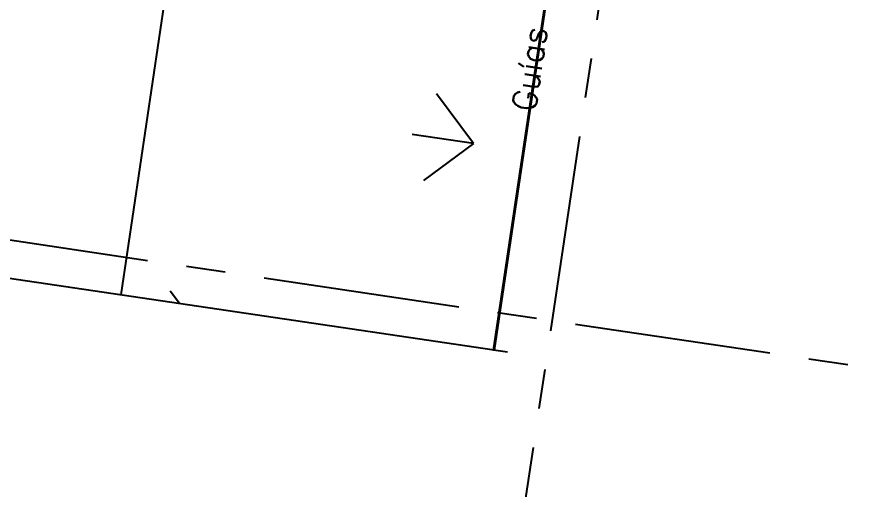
# Model space of a CAD drawing. Header units: millimetres. Extents: x 338 to 506, y 179 to 335.
# Drawn here: x 437.1 to 442.57, y 273 to 276.01 of the extents above; entities that cross this region are included whole.
import ezdxf

# ---------------------------------------------------------------- set-up
doc = ezdxf.new("R2010")
doc.units = ezdxf.units.MM
doc.linetypes.add('CENTER', pattern=[2, 1.25, -0.25, 0.25, -0.25])
doc.linetypes.add('DASHED2', pattern=[0.375, 0.25, -0.125])
for name, color, linetype in [('EJES_DE_COLUMNA', 255, 'DASHED2'), ('MUROS', 32, 'Continuous'), ('PISO', 253, 'Continuous'), ('REJAS', 151, 'Continuous')]:
    doc.layers.add(name, color=color, linetype=linetype)
doc.styles.add('NOTAS', font='simplex.shx')

# ---------------------------------------------------------------- blocks, each defined once
blk = doc.blocks.new('*X947')
at = {"color": 0}
for p, q in [((98.0798, 61.7397), (98.1504, 61.8103)), ((99.3616, 60.0401), (99.3616, 60.4354)), ((99.3616, 60.0401), (99.0821, 60.3196)), ((99.3616, 60.0401), (99.6411, 60.3196))]:
    blk.add_line(p, q, dxfattribs=at)
blk = doc.blocks.new('*U948')
at = {"style": 'NOTAS'}
blk.add_text('Guías visuales', height=0.15, dxfattribs=at).set_placement((99.615, 59.6827))
blk = doc.blocks.new('EJES_ESTRUCTURALES')
at = {"layer": 'EJES_DE_COLUMNA', "color": 9, "linetype": 'CENTER'}
for p, q in [((729.54081, 131.2663), (729.54081, 199.7363)), ((661.47768, 154.66228), (759.37077, 154.66627))]:
    blk.add_line(p, q, dxfattribs=at)
blk = doc.blocks.new('A$C7152A42C')
blk.add_line((101.43668, 62.11826), (98.0795, 62.11545))
at = {"layer": 'PISO'}
blk.add_lwpolyline([(105.98412, 89.55784), (110.97126, 89.55784), (111.02126, 59.71826), (98.08151, 59.71826), (98.05651, 89.55784), (102.98412, 89.55784)], dxfattribs=at)
at = {"layer": 'REJAS'}
blk.add_lwpolyline([(98.08151, 59.63189), (98.08143, 59.72149), (110.99506, 59.72232), (111.02126, 59.72232)], dxfattribs=at)
blk.add_blockref('*U948', (0, 0))
at = {"layer": 'EJES_DE_COLUMNA'}
blk.add_blockref('EJES_ESTRUCTURALES', (-631.22088, -95.28525), dxfattribs=at)
at = {"layer": 'PISO', "color": 8, "linetype": 'Continuous'}
blk.add_blockref('*X947', (0, 0), dxfattribs=at)

msp = doc.modelspace()

# ---------------------------------------------------------------- block references
at = {"layer": 'MUROS', "color": 32, "rotation": 81.53046525965426}
msp.add_blockref('A$C7152A42C', (484.7482, 168.0844), dxfattribs=at)

doc.saveas('drawing.dxf')
